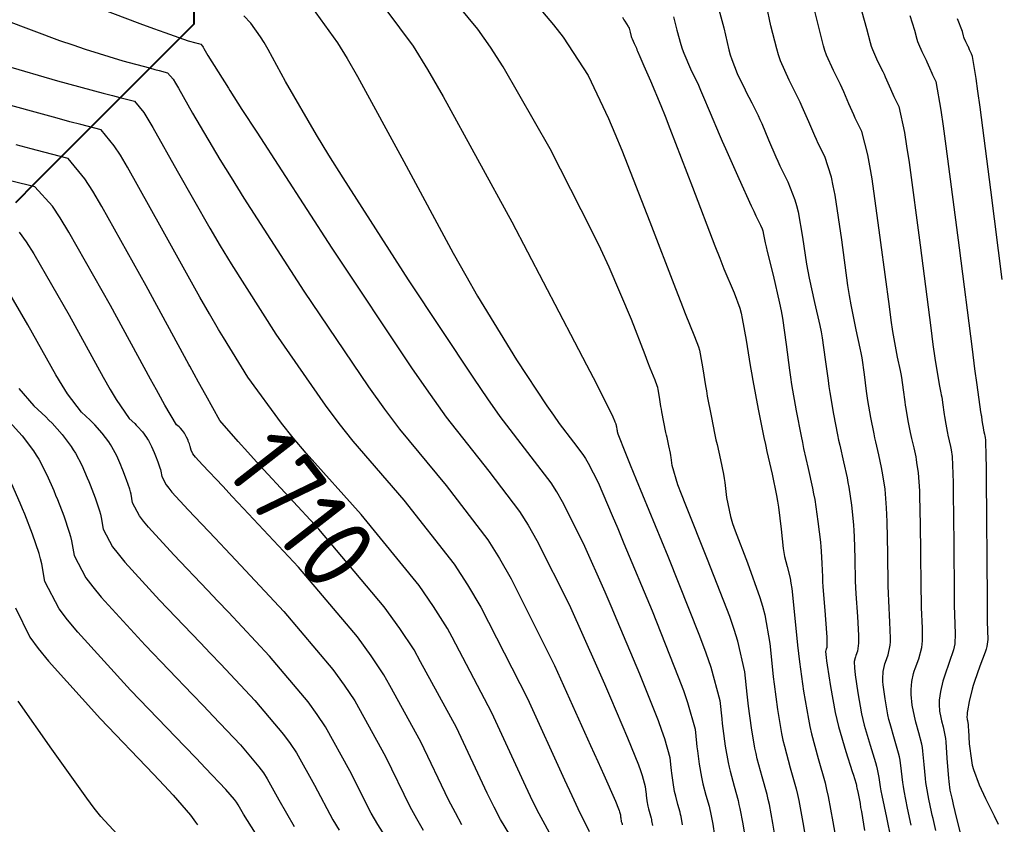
# Model space of a CAD drawing. Header units: millimetres. Extents: x 837475 to 838477, y 1189012 to 1191015.
# Drawn here: x 837890.2 to 837939.46, y 1189120.09 to 1189160.67 of the extents above; entities that cross this region are included whole.
import ezdxf

# ---------------------------------------------------------------- set-up
doc = ezdxf.new("R2010")
doc.units = ezdxf.units.MM
doc.header["$LTSCALE"] = 0.3
for name, color, linetype, lineweight, true_color in [('COTAS 10', 7, 'Continuous', 9, 0x6e3e2d), ('COTAS INT', 7, 'Continuous', 5, 0x9fa19f), ('Escorrentias', 7, 'Continuous', 25, 0x00a8ad)]:
    doc.layers.add(name, color=color, linetype=linetype, lineweight=lineweight, true_color=true_color)
doc.styles.get("Standard").update_dxf_attribs({"font": 'isocp2.shx', "bigfont": '@extfont2.shx'})

msp = doc.modelspace()

# ---------------------------------------------------------------- linework, layer by layer
at = {"layer": 'COTAS 10'}
for points in [[(837932.676, 1189161.055), (837932.912, 1189160.216), (837933.086, 1189159.52), (837933.144, 1189159.34), (837933.206, 1189159.166), (837933.463, 1189158.583), (837933.725, 1189158.059), (837933.79, 1189157.922), (837933.852, 1189157.788), (837934.048, 1189157.336), (837934.228, 1189156.914), (837934.28, 1189156.8), (837934.332, 1189156.687), (837934.528, 1189156.29), (837934.816, 1189154.982), (837934.926, 1189154.294), (837935.05, 1189153.465), (837935.606, 1189149.299), (837936.143, 1189145.126), (837936.255, 1189144.293), (837936.35, 1189143.601), (837936.561, 1189142.267), (837936.655, 1189141.856), (837936.677, 1189141.745), (837936.696, 1189141.636), (837936.751, 1189141.252), (837936.8, 1189140.874), (837936.815, 1189140.768), (837936.832, 1189140.662), (837936.898, 1189140.274), (837936.97, 1189139.905), (837936.989, 1189139.812), (837937.009, 1189139.722), (837937.077, 1189139.426), (837937.14, 1189139.141), (837937.156, 1189139.058), (837937.171, 1189138.973), (837937.219, 1189138.648), (837937.258, 1189137.769), (837937.267, 1189137.334), (837937.276, 1189136.815), (837937.3, 1189134.252), (837937.324, 1189131.665), (837937.331, 1189131.132), (837937.34, 1189130.679), (837937.374, 1189129.704), (837937.352, 1189129.206), (837937.325, 1189129.053), (837937.288, 1189128.893), (837937.081, 1189128.261), (837936.85, 1189127.626), (837936.799, 1189127.465), (837936.753, 1189127.31), (837936.634, 1189126.801), (837936.577, 1189126.362), (837936.57, 1189126.252), (837936.567, 1189126.145), (837936.59, 1189125.8), (837936.648, 1189125.488), (837936.667, 1189125.403), (837936.688, 1189125.319), (837936.775, 1189125.02), (837936.862, 1189124.596), (837936.883, 1189124.433), (837936.903, 1189124.251), (837936.963, 1189123.429), (837937.016, 1189122.604), (837937.032, 1189122.42), (837937.049, 1189122.255), (837937.112, 1189121.822), (837937.204, 1189121.415), (837937.238, 1189121.267), (837937.276, 1189121.104), (837937.448, 1189120.39), (837937.64, 1189119.595)], [(837923.632, 1189120.072), (837923.554, 1189120.486), (837923.529, 1189120.599), (837923.502, 1189120.711), (837923.392, 1189121.105), (837923.282, 1189121.511), (837923.255, 1189121.629), (837923.23, 1189121.749), (837923.151, 1189122.206), (837923.087, 1189122.685), (837923.07, 1189122.82), (837923.055, 1189122.956), (837923.004, 1189123.454), (837922.741, 1189124.406), (837922.592, 1189124.828), (837922.409, 1189125.319), (837921.473, 1189127.664), (837920.336, 1189130.373), (837920.027, 1189131.094), (837919.721, 1189131.802), (837918.635, 1189134.251), (837917.58, 1189136.362), (837917.293, 1189136.856), (837917.008, 1189137.312), (837915.996, 1189138.635), (837914.439, 1189140.653), (837913.811, 1189141.548), (837913.097, 1189142.588), (837909.805, 1189147.556), (837906.513, 1189152.689), (837905.798, 1189153.833), (837905.169, 1189154.857), (837903.61, 1189157.556), (837902.731, 1189159.171), (837902.531, 1189159.513), (837902.35, 1189159.808), (837901.851, 1189160.495), (837901.507, 1189160.853)], [(837920.595, 1189160.788), (837920.671, 1189160.657), (837920.717, 1189160.587), (837920.807, 1189160.465), (837920.891, 1189160.327), (837920.91, 1189160.283), (837920.929, 1189160.235), (837920.981, 1189160.043), (837921.038, 1189159.827), (837921.059, 1189159.765), (837921.082, 1189159.703), (837921.183, 1189159.47), (837921.298, 1189159.225), (837921.329, 1189159.155), (837921.36, 1189159.084), (837921.473, 1189158.817), (837921.623, 1189158.462), (837921.679, 1189158.334), (837921.741, 1189158.194), (837922.016, 1189157.584), (837922.531, 1189156.34), (837922.744, 1189155.8), (837922.988, 1189155.176), (837924.123, 1189152.217), (837925.258, 1189149.265), (837925.502, 1189148.645), (837925.714, 1189148.11), (837926.226, 1189146.893), (837926.51, 1189146.126), (837926.579, 1189145.875), (837926.643, 1189145.608), (837926.842, 1189144.506), (837927.038, 1189143.237), (837927.101, 1189142.865), (837927.169, 1189142.483), (837927.443, 1189141.03), (837927.733, 1189139.607), (837927.81, 1189139.245), (837927.885, 1189138.896), (837928.146, 1189137.752), (837928.368, 1189136.686), (837928.419, 1189136.386), (837928.465, 1189136.085), (837928.594, 1189134.98), (837928.703, 1189134.013), (837928.736, 1189133.798), (837928.771, 1189133.605), (837928.908, 1189133.102), (837929.054, 1189132.512), (837929.093, 1189132.266), (837929.133, 1189131.984), (837929.276, 1189130.664), (837929.432, 1189129.127), (837929.48, 1189128.708), (837929.531, 1189128.292), (837929.73, 1189126.812), (837929.973, 1189125.401), (837930.052, 1189125.029), (837930.135, 1189124.664), (837930.474, 1189123.413), (837930.813, 1189122.194), (837930.895, 1189121.849), (837930.973, 1189121.502), (837931.213, 1189120.222), (837931.427, 1189118.982)], [(837915.336, 1189118.877), (837914.45, 1189120.349), (837914.129, 1189120.965), (837913.775, 1189121.673), (837912.224, 1189124.985), (837910.413, 1189128.299), (837910.087, 1189128.894), (837909.364, 1189129.978), (837908.583, 1189131.063), (837905.289, 1189134.985), (837902.294, 1189138.215), (837901.702, 1189138.863), (837901.212, 1189139.404), (837900.303, 1189140.466), (837899.588, 1189141.729), (837899.222, 1189142.396), (837898.782, 1189143.201), (837898.736, 1189143.286), (837896.583, 1189147.252), (837894.35, 1189151.248), (837893.889, 1189152.017), (837893.495, 1189152.64), (837892.641, 1189153.674), (837891.413, 1189153.983), (837890.785, 1189154.15), (837890.031, 1189154.352)], [(837889.674, 1189140.413), (837890.327, 1189139.682), (837890.894, 1189138.93), (837891.032, 1189138.719), (837891.163, 1189138.506), (837891.57, 1189137.725), (837891.919, 1189136.926), (837892.013, 1189136.701), (837892.106, 1189136.474), (837892.432, 1189135.645), (837892.704, 1189134.829), (837892.763, 1189134.612), (837892.815, 1189134.399), (837892.942, 1189133.66), (837893.54, 1189132.531), (837893.889, 1189132.073), (837894.317, 1189131.551), (837896.522, 1189129.14), (837898.918, 1189126.649), (837899.465, 1189126.077), (837899.961, 1189125.556), (837901.336, 1189124.102), (837902.27, 1189122.996), (837902.489, 1189122.695), (837902.69, 1189122.396), (837903.275, 1189121.336), (837904.04, 1189119.992)]]:
    msp.add_lwpolyline(points, dxfattribs=at)
at = {"layer": 'COTAS INT'}
for points in [[(837928.336, 1189119.257), (837928.18, 1189120.162), (837928.005, 1189121.096), (837927.949, 1189121.349), (837927.888, 1189121.601), (837927.642, 1189122.49), (837927.394, 1189123.403), (837927.333, 1189123.669), (837927.276, 1189123.941), (837927.098, 1189124.97), (837926.953, 1189126.049), (837926.916, 1189126.353), (837926.881, 1189126.659), (837926.767, 1189127.78), (837926.417, 1189129.34), (837926.232, 1189129.922), (837926.01, 1189130.569), (837924.892, 1189133.451), (837923.787, 1189136.189), (837923.573, 1189136.746), (837923.399, 1189137.216), (837923.103, 1189138.188), (837923.056, 1189138.586), (837923.039, 1189138.695), (837923.021, 1189138.804), (837922.941, 1189139.189), (837922.847, 1189139.602), (837922.819, 1189139.727), (837922.792, 1189139.858), (837922.687, 1189140.372), (837922.588, 1189140.896), (837922.564, 1189141.034), (837922.541, 1189141.169), (837922.47, 1189141.627), (837922.398, 1189142.025), (837922.375, 1189142.121), (837922.35, 1189142.212), (837922.248, 1189142.488), (837921.996, 1189143.104), (837921.877, 1189143.408), (837921.737, 1189143.77), (837921.052, 1189145.558), (837919.921, 1189148.195), (837919.5, 1189149.092), (837919.031, 1189150.061), (837916.946, 1189154.162), (837914.584, 1189158.291), (837913.94, 1189159.278), (837913.301, 1189160.196), (837911.03, 1189162.948)], [(837907.97, 1189162.13), (837910.037, 1189159.329), (837910.767, 1189158.152), (837911.565, 1189156.802), (837915.019, 1189150.479), (837918.175, 1189144.433), (837918.785, 1189143.258), (837919.281, 1189142.3), (837920.121, 1189140.639), (837920.2, 1189140.434), (837920.216, 1189140.392), (837920.23, 1189140.357), (837920.259, 1189140.286), (837920.27, 1189140.254), (837920.273, 1189140.244), (837920.276, 1189140.233), (837920.284, 1189140.187), (837920.292, 1189140.134), (837920.295, 1189140.119), (837920.298, 1189140.103), (837920.309, 1189140.043), (837920.321, 1189139.984), (837920.324, 1189139.969), (837920.328, 1189139.954), (837920.338, 1189139.907), (837920.348, 1189139.862), (837920.35, 1189139.85), (837920.352, 1189139.837), (837920.357, 1189139.792), (837920.747, 1189138.818), (837920.991, 1189138.22), (837921.295, 1189137.481), (837922.884, 1189133.625), (837924.488, 1189129.598), (837924.802, 1189128.75), (837925.059, 1189128.017), (837925.513, 1189126.338), (837925.606, 1189125.424), (837925.634, 1189125.175), (837925.664, 1189124.928), (837925.783, 1189124.048), (837925.927, 1189123.21), (837925.974, 1189122.989), (837926.023, 1189122.772), (837926.225, 1189122.029), (837926.426, 1189121.304), (837926.475, 1189121.099), (837926.521, 1189120.893), (837926.664, 1189120.132), (837926.791, 1189119.395)], [(837892.876, 1189161.772), (837896.26, 1189160.483), (837896.946, 1189160.226), (837897.523, 1189160.013), (837898.698, 1189159.603), (837899.079, 1189159.499), (837899.155, 1189159.479), (837899.218, 1189159.462), (837899.339, 1189159.431), (837899.415, 1189159.339), (837899.451, 1189159.283), (837899.492, 1189159.213), (837899.693, 1189158.854), (837900.724, 1189157.216), (837900.799, 1189157.095), (837901.411, 1189156.143), (837902.155, 1189154.989), (837905.949, 1189149.143), (837909.996, 1189143.063), (837910.9, 1189141.762), (837911.71, 1189140.626), (837913.854, 1189137.905), (837915.407, 1189135.875), (837915.845, 1189135.175), (837916.286, 1189134.416), (837917.905, 1189131.176), (837919.356, 1189127.939), (837919.691, 1189127.181), (837919.996, 1189126.483), (837920.858, 1189124.464), (837921.403, 1189123.098), (837921.51, 1189122.812), (837921.597, 1189122.566), (837921.75, 1189122.012), (837921.779, 1189121.722), (837921.788, 1189121.643), (837921.798, 1189121.564), (837921.835, 1189121.285), (837921.881, 1189121.019), (837921.896, 1189120.949), (837921.912, 1189120.88), (837921.976, 1189120.644), (837922.04, 1189120.414), (837922.055, 1189120.349), (837922.07, 1189120.283), (837922.115, 1189120.042)], [(837904.911, 1189161.313), (837906.233, 1189159.492), (837906.715, 1189158.707), (837907.245, 1189157.801), (837909.577, 1189153.515), (837912.065, 1189148.892), (837912.693, 1189147.773), (837913.296, 1189146.723), (837915.257, 1189143.515), (837916.788, 1189141.204), (837917.121, 1189140.72), (837917.413, 1189140.304), (837918.137, 1189139.365), (837918.608, 1189138.75), (837918.74, 1189138.537), (837918.874, 1189138.307), (837919.365, 1189137.325), (837920.085, 1189135.665), (837920.363, 1189135.007), (837920.675, 1189134.264), (837922.088, 1189130.864), (837923.415, 1189127.539), (837923.674, 1189126.844), (837923.886, 1189126.245), (837924.259, 1189124.896), (837924.33, 1189124.19), (837924.352, 1189123.998), (837924.375, 1189123.807), (837924.467, 1189123.127), (837924.579, 1189122.48), (837924.615, 1189122.309), (837924.653, 1189122.141), (837924.809, 1189121.567), (837924.964, 1189121.007), (837925.002, 1189120.849), (837925.038, 1189120.689), (837925.148, 1189120.102), (837925.246, 1189119.532)], [(837916.565, 1189161.064), (837917.113, 1189160.403), (837917.602, 1189159.78), (837918.873, 1189157.845), (837919.887, 1189155.689), (837920.214, 1189154.926), (837920.561, 1189154.091), (837921.983, 1189150.477), (837923.274, 1189147.106), (837923.538, 1189146.424), (837923.762, 1189145.851), (837924.237, 1189144.691), (837924.43, 1189144.169), (837924.477, 1189143.998), (837924.521, 1189143.816), (837924.656, 1189143.066), (837924.79, 1189142.203), (837924.833, 1189141.949), (837924.878, 1189141.69), (837925.065, 1189140.701), (837925.262, 1189139.733), (837925.315, 1189139.486), (837925.366, 1189139.249), (837925.543, 1189138.47), (837925.694, 1189137.745), (837925.729, 1189137.541), (837925.76, 1189137.336), (837925.848, 1189136.584), (837926.051, 1189135.614), (837926.155, 1189135.272), (837926.279, 1189134.897), (837926.9, 1189133.276), (837927.532, 1189131.541), (837927.663, 1189131.094), (837927.775, 1189130.662), (837928.022, 1189129.222), (837928.157, 1189127.893), (837928.198, 1189127.53), (837928.242, 1189127.17), (837928.414, 1189125.891), (837928.625, 1189124.671), (837928.693, 1189124.349), (837928.764, 1189124.034), (837929.058, 1189122.952), (837929.351, 1189121.897), (837929.422, 1189121.599), (837929.489, 1189121.299), (837929.697, 1189120.192), (837929.881, 1189119.119)], [(837925.404, 1189161.37), (837925.709, 1189160.249), (837925.962, 1189159.152), (837926.034, 1189158.893), (837926.107, 1189158.653), (837926.38, 1189157.951), (837926.665, 1189157.374), (837926.745, 1189157.214), (837926.826, 1189157.053), (837927.125, 1189156.469), (837927.438, 1189155.828), (837927.528, 1189155.631), (837927.62, 1189155.425), (837927.964, 1189154.612), (837928.328, 1189153.759), (837928.433, 1189153.529), (837928.539, 1189153.301), (837928.936, 1189152.498), (837929.298, 1189151.591), (837929.382, 1189151.298), (837929.459, 1189150.986), (837929.681, 1189149.705), (837929.882, 1189148.347), (837929.946, 1189147.985), (837930.014, 1189147.63), (837930.29, 1189146.402), (837930.555, 1189145.241), (837930.616, 1189144.928), (837930.671, 1189144.619), (837930.827, 1189143.535), (837930.964, 1189142.468), (837931.007, 1189142.169), (837931.054, 1189141.869), (837931.242, 1189140.772), (837931.444, 1189139.733), (837931.499, 1189139.469), (837931.553, 1189139.214), (837931.747, 1189138.38), (837931.924, 1189137.575), (837931.968, 1189137.34), (837932.011, 1189137.099), (837932.148, 1189136.183), (837932.248, 1189135.192), (837932.268, 1189134.904), (837932.285, 1189134.611), (837932.315, 1189133.501), (837932.339, 1189132.354), (837932.352, 1189132.037), (837932.367, 1189131.721), (837932.444, 1189130.581), (837932.502, 1189129.619), (837932.505, 1189129.415), (837932.502, 1189129.239), (837932.445, 1189128.826), (837932.365, 1189128.604), (837932.347, 1189128.547), (837932.331, 1189128.493), (837932.289, 1189128.315), (837932.298, 1189127.973), (837932.314, 1189127.815), (837932.335, 1189127.63), (837932.461, 1189126.735), (837932.658, 1189125.675), (837932.723, 1189125.387), (837932.794, 1189125.1), (837933.089, 1189124.082), (837933.356, 1189123.224), (837933.408, 1189123.037), (837933.45, 1189122.873), (837933.526, 1189122.466), (837933.593, 1189121.997), (837933.63, 1189121.795), (837933.675, 1189121.56), (837933.905, 1189120.45), (837934.139, 1189119.366)], [(837935.161, 1189120.049), (837934.974, 1189120.907), (837934.8, 1189121.792), (837934.764, 1189122.003), (837934.734, 1189122.2), (837934.671, 1189122.787), (837934.601, 1189123.332), (837934.566, 1189123.502), (837934.525, 1189123.681), (837934.318, 1189124.395), (837934.092, 1189125.173), (837934.038, 1189125.392), (837933.988, 1189125.613), (837933.838, 1189126.423), (837933.746, 1189127.135), (837933.732, 1189127.294), (837933.724, 1189127.436), (837933.737, 1189127.81), (837933.805, 1189128.099), (837933.831, 1189128.187), (837933.86, 1189128.278), (837933.991, 1189128.638), (837934.098, 1189129.124), (837934.111, 1189129.295), (837934.119, 1189129.482), (837934.088, 1189130.289), (837934.025, 1189131.374), (837934.012, 1189131.736), (837934.001, 1189132.124), (837933.977, 1189133.751), (837933.948, 1189135.346), (837933.935, 1189135.714), (837933.918, 1189136.051), (837933.838, 1189137.004), (837933.731, 1189137.723), (837933.697, 1189137.912), (837933.663, 1189138.097), (837933.523, 1189138.728), (837933.372, 1189139.383), (837933.329, 1189139.583), (837933.286, 1189139.79), (837933.127, 1189140.606), (837932.98, 1189141.466), (837932.943, 1189141.702), (837932.909, 1189141.936), (837932.802, 1189142.774), (837932.68, 1189143.625), (837932.636, 1189143.867), (837932.588, 1189144.112), (837932.381, 1189145.024), (837932.126, 1189146.287), (837932.049, 1189146.755), (837931.969, 1189147.273), (837931.656, 1189149.57), (837931.323, 1189151.812), (837931.23, 1189152.297), (837931.137, 1189152.721), (837930.8, 1189153.762), (837930.47, 1189154.43), (837930.382, 1189154.619), (837930.295, 1189154.811), (837929.992, 1189155.52), (837929.662, 1189156.281), (837929.558, 1189156.505), (837929.448, 1189156.736), (837929.008, 1189157.617), (837928.576, 1189158.598), (837928.472, 1189158.891), (837928.375, 1189159.193), (837928.082, 1189160.363), (837927.856, 1189161.407)], [(837936.4, 1189119.796), (837936.26, 1189120.392), (837936.221, 1189120.561), (837936.182, 1189120.732), (837936.043, 1189121.364), (837935.924, 1189122.024), (837935.898, 1189122.211), (837935.875, 1189122.402), (837935.817, 1189123.108), (837935.752, 1189123.792), (837935.725, 1189123.968), (837935.693, 1189124.138), (837935.546, 1189124.707), (837935.39, 1189125.246), (837935.352, 1189125.398), (837935.318, 1189125.551), (837935.214, 1189126.112), (837935.157, 1189126.64), (837935.151, 1189126.773), (837935.151, 1189126.899), (837935.186, 1189127.306), (837935.279, 1189127.704), (837935.315, 1189127.826), (837935.355, 1189127.952), (837935.536, 1189128.449), (837935.693, 1189129.008), (837935.718, 1189129.174), (837935.735, 1189129.344), (837935.731, 1189129.997), (837935.682, 1189131.026), (837935.672, 1189131.434), (837935.662, 1189131.894), (837935.639, 1189134.001), (837935.612, 1189136.081), (837935.601, 1189136.524), (837935.588, 1189136.91), (837935.529, 1189137.826), (837935.451, 1189138.348), (837935.427, 1189138.485), (837935.401, 1189138.619), (837935.3, 1189139.077), (837935.19, 1189139.553), (837935.159, 1189139.697), (837935.128, 1189139.848), (837935.013, 1189140.44), (837934.906, 1189141.064), (837934.879, 1189141.235), (837934.854, 1189141.405), (837934.777, 1189142.013), (837934.688, 1189142.63), (837934.656, 1189142.806), (837934.622, 1189142.984), (837934.471, 1189143.646), (837934.238, 1189144.944), (837934.152, 1189145.524), (837934.056, 1189146.199), (837933.631, 1189149.434), (837933.186, 1189152.639), (837933.078, 1189153.295), (837932.977, 1189153.852), (837932.664, 1189155.026), (837932.401, 1189155.559), (837932.331, 1189155.71), (837932.261, 1189155.862), (837932.02, 1189156.428), (837931.757, 1189157.035), (837931.674, 1189157.214), (837931.587, 1189157.397), (837931.235, 1189158.1), (837930.891, 1189158.882), (837930.808, 1189159.116), (837930.731, 1189159.357), (837930.497, 1189160.29), (837930.266, 1189161.231)], [(837889.494, 1189160.635), (837892.217, 1189159.625), (837892.878, 1189159.394), (837893.499, 1189159.183), (837895.403, 1189158.598), (837896.748, 1189158.232), (837897.015, 1189158.16), (837897.238, 1189158.1), (837897.664, 1189157.992), (837897.935, 1189157.664), (837898.06, 1189157.466), (837898.207, 1189157.222), (837898.915, 1189155.954), (837900.294, 1189153.621), (837900.863, 1189152.706), (837901.513, 1189151.674), (837904.538, 1189146.974), (837907.8, 1189142.148), (837908.6, 1189141.037), (837909.356, 1189140.024), (837911.713, 1189137.175), (837913.807, 1189134.438), (837914.397, 1189133.494), (837914.992, 1189132.47), (837917.175, 1189128.101), (837918.992, 1189124.075), (837919.355, 1189123.267), (837919.657, 1189122.593), (837920.243, 1189121.264), (837920.397, 1189120.877), (837920.427, 1189120.796), (837920.452, 1189120.727), (837920.495, 1189120.57), (837920.504, 1189120.488), (837920.506, 1189120.465), (837920.509, 1189120.443), (837920.52, 1189120.364), (837920.533, 1189120.289), (837920.541, 1189120.249), (837920.559, 1189120.182), (837920.578, 1189120.117), (837920.582, 1189120.099), (837920.586, 1189120.08)], [(837923.166, 1189160.803), (837923.345, 1189160.146), (837923.538, 1189159.41), (837923.609, 1189159.2), (837923.688, 1189158.987), (837924.033, 1189158.193), (837924.425, 1189157.358), (837924.532, 1189157.119), (837924.639, 1189156.876), (837925.021, 1189155.967), (837925.473, 1189154.893), (837925.624, 1189154.545), (837925.787, 1189154.176), (837926.467, 1189152.659), (837927.093, 1189151.288), (837927.22, 1189151.011), (837927.328, 1189150.777), (837927.554, 1189150.301), (837927.637, 1189150.116), (837927.655, 1189150.066), (837927.67, 1189150.016), (837927.706, 1189149.841), (837927.795, 1189149.42), (837927.844, 1189149.216), (837927.902, 1189148.974), (837928.2, 1189147.78), (837928.522, 1189146.369), (837928.596, 1189145.989), (837928.663, 1189145.613), (837928.852, 1189144.297), (837929.018, 1189142.999), (837929.071, 1189142.636), (837929.128, 1189142.271), (837929.356, 1189140.939), (837929.602, 1189139.676), (837929.669, 1189139.354), (837929.735, 1189139.045), (837929.97, 1189138.031), (837930.185, 1189137.053), (837930.239, 1189136.767), (837930.291, 1189136.474), (837930.457, 1189135.361), (837930.579, 1189134.333), (837930.602, 1189134.095), (837930.621, 1189133.876), (837930.653, 1189133.25), (837930.678, 1189132.584), (837930.692, 1189132.339), (837930.71, 1189132.069), (837930.801, 1189130.873), (837930.885, 1189129.757), (837930.898, 1189129.536), (837930.907, 1189129.354), (837930.9, 1189129.014), (837930.87, 1189128.93), (837930.863, 1189128.908), (837930.857, 1189128.887), (837930.841, 1189128.82), (837930.872, 1189128.51), (837930.895, 1189128.337), (837930.925, 1189128.125), (837931.085, 1189127.047), (837931.328, 1189125.738), (837931.409, 1189125.381), (837931.496, 1189125.027), (837931.861, 1189123.77), (837932.187, 1189122.766), (837932.249, 1189122.572), (837932.3, 1189122.414), (837932.38, 1189122.145), (837932.397, 1189122.049), (837932.406, 1189122), (837932.418, 1189121.942), (837932.48, 1189121.649), (837932.577, 1189121.145), (837932.61, 1189120.954), (837932.647, 1189120.74), (837932.805, 1189119.781)], [(837935.085, 1189160.879), (837935.327, 1189160.142), (837935.442, 1189159.684), (837935.48, 1189159.565), (837935.521, 1189159.45), (837935.69, 1189159.066), (837935.863, 1189158.72), (837935.906, 1189158.63), (837935.946, 1189158.542), (837936.076, 1189158.243), (837936.195, 1189157.965), (837936.229, 1189157.89), (837936.263, 1189157.816), (837936.393, 1189157.554), (837936.656, 1189156.112), (837936.774, 1189155.293), (837936.913, 1189154.292), (837937.58, 1189149.163), (837938.23, 1189144.052), (837938.357, 1189143.063), (837938.462, 1189142.258), (837938.652, 1189140.889), (837938.688, 1189140.728), (837938.697, 1189140.684), (837938.705, 1189140.641), (837938.726, 1189140.491), (837938.745, 1189140.343), (837938.751, 1189140.301), (837938.758, 1189140.259), (837938.784, 1189140.107), (837938.812, 1189139.963), (837938.82, 1189139.926), (837938.827, 1189139.891), (837938.854, 1189139.775), (837938.879, 1189139.663), (837938.885, 1189139.631), (837938.891, 1189139.597), (837938.91, 1189139.47), (837938.928, 1189138.628), (837938.934, 1189138.144), (837938.94, 1189137.55), (837938.985, 1189131.435), (837938.991, 1189130.83), (837938.997, 1189130.331), (837939.017, 1189129.412), (837938.968, 1189129.068), (837938.931, 1189128.932), (837938.884, 1189128.778), (837938.626, 1189128.073), (837938.345, 1189127.301), (837938.283, 1189127.104), (837938.227, 1189126.915), (837938.083, 1189126.296), (837938.003, 1189125.826), (837937.989, 1189125.73), (837937.978, 1189125.65), (837937.966, 1189125.488), (837937.978, 1189125.426), (837937.981, 1189125.409), (837937.986, 1189125.392), (837938.003, 1189125.332), (837938.027, 1189125.115), (837938.036, 1189124.999), (837938.046, 1189124.859), (837938.087, 1189124.15), (837938.191, 1189123.309), (837938.24, 1189123.084), (837938.298, 1189122.864), (837938.582, 1189122.098), (837938.905, 1189121.406), (837938.988, 1189121.232), (837939.069, 1189121.066), (837939.337, 1189120.526), (837939.55, 1189120.109)], [(837939.742, 1189147.57), (837939.169, 1189152.082), (837938.634, 1189156.249), (837938.526, 1189157.055), (837938.436, 1189157.71), (837938.257, 1189158.818), (837938.194, 1189158.945), (837938.178, 1189158.981), (837938.161, 1189159.017), (837938.104, 1189159.151), (837938.041, 1189159.295), (837938.022, 1189159.338), (837938.001, 1189159.382), (837937.917, 1189159.549), (837937.836, 1189159.734), (837937.816, 1189159.79), (837937.797, 1189159.847), (837937.742, 1189160.069), (837937.495, 1189160.703)], [(837889.474, 1189158.354), (837892.107, 1189157.592), (837894.416, 1189156.964), (837894.876, 1189156.84), (837895.258, 1189156.738), (837895.99, 1189156.552), (837896.455, 1189155.99), (837896.67, 1189155.65), (837896.921, 1189155.231), (837898.138, 1189153.053), (837899.79, 1189150.148), (837900.316, 1189149.269), (837900.872, 1189148.359), (837903.126, 1189144.805), (837905.604, 1189141.234), (837906.301, 1189140.313), (837907.002, 1189139.421), (837909.572, 1189136.445), (837912.109, 1189133.218), (837912.789, 1189132.168), (837913.46, 1189131.05), (837915.804, 1189126.445), (837917.67, 1189122.346), (837918.039, 1189121.546), (837918.345, 1189120.892), (837918.917, 1189119.739)], [(837917.126, 1189119.308), (837916.397, 1189120.62), (837916.084, 1189121.256), (837915.722, 1189122.01), (837914.014, 1189125.715), (837912.003, 1189129.538), (837911.774, 1189129.972), (837911.076, 1189131.073), (837910.346, 1189132.14), (837907.43, 1189135.715), (837904.648, 1189138.818), (837904.001, 1189139.588), (837903.408, 1189140.319), (837901.715, 1189142.636), (837900.478, 1189144.643), (837900.23, 1189145.044), (837899.769, 1189145.833), (837899.286, 1189146.674), (837897.36, 1189150.153), (837895.636, 1189153.239), (837895.279, 1189153.834), (837894.975, 1189154.315), (837894.315, 1189155.113), (837893.278, 1189155.377), (837892.736, 1189155.521), (837892.085, 1189155.696), (837888.812, 1189156.587)], [(837912.503, 1189120.077), (837912.174, 1189120.675), (837911.828, 1189121.337), (837910.435, 1189124.255), (837908.869, 1189127.096), (837908.571, 1189127.635), (837907.928, 1189128.587), (837907.231, 1189129.546), (837904.255, 1189133.069), (837901.488, 1189136.03), (837900.921, 1189136.635), (837900.441, 1189137.147), (837899.429, 1189138.218), (837899.068, 1189138.614), (837898.997, 1189138.7), (837898.94, 1189138.775), (837898.842, 1189138.96), (837898.821, 1189139.081), (837898.813, 1189139.116), (837898.803, 1189139.152), (837898.758, 1189139.285), (837898.705, 1189139.422), (837898.69, 1189139.459), (837898.674, 1189139.496), (837898.617, 1189139.627), (837898.55, 1189139.755), (837898.529, 1189139.79), (837898.506, 1189139.825), (837898.413, 1189139.948), (837898.306, 1189140.068), (837898.241, 1189140.133), (837898.115, 1189140.247), (837897.524, 1189141.236), (837897.197, 1189141.82), (837897.094, 1189142.007), (837896.8, 1189142.538), (837894.779, 1189146.25), (837892.685, 1189149.959), (837892.242, 1189150.676), (837891.858, 1189151.257), (837890.966, 1189152.234), (837889.811, 1189152.518)], [(837890.178, 1189149.953), (837890.524, 1189149.464), (837890.915, 1189148.863), (837892.694, 1189145.768), (837894.414, 1189142.645), (837894.768, 1189142.028), (837895.069, 1189141.517), (837895.715, 1189140.562), (837896.001, 1189140.302), (837896.075, 1189140.228), (837896.148, 1189140.154), (837896.392, 1189139.881), (837896.603, 1189139.601), (837896.655, 1189139.522), (837896.704, 1189139.443), (837896.855, 1189139.152), (837896.986, 1189138.853), (837897.021, 1189138.769), (837897.055, 1189138.685), (837897.177, 1189138.375), (837897.278, 1189138.071), (837897.3, 1189137.99), (837897.32, 1189137.911), (837897.367, 1189137.635), (837897.59, 1189137.214), (837897.72, 1189137.043), (837897.88, 1189136.848), (837898.703, 1189135.949), (837900.06, 1189134.522), (837900.557, 1189133.996), (837901.106, 1189133.412), (837903.526, 1189130.827), (837905.99, 1189127.908), (837906.568, 1189127.114), (837907.1, 1189126.325), (837908.645, 1189123.526), (837909.881, 1189121.001), (837910.219, 1189120.385), (837910.555, 1189119.805)], [(837908.608, 1189119.534), (837908.264, 1189120.095), (837907.934, 1189120.664), (837906.855, 1189122.796), (837905.63, 1189125.015), (837905.208, 1189125.641), (837904.75, 1189126.271), (837902.796, 1189128.585), (837900.725, 1189130.793), (837900.193, 1189131.356), (837899.679, 1189131.898), (837897.976, 1189133.679), (837896.692, 1189135.083), (837896.443, 1189135.386), (837896.24, 1189135.653), (837895.892, 1189136.31), (837895.818, 1189136.74), (837895.788, 1189136.864), (837895.754, 1189136.991), (837895.595, 1189137.465), (837895.405, 1189137.948), (837895.351, 1189138.08), (837895.297, 1189138.211), (837895.094, 1189138.676), (837894.857, 1189139.131), (837894.781, 1189139.254), (837894.7, 1189139.377), (837894.37, 1189139.815), (837893.99, 1189140.24), (837893.877, 1189140.356), (837893.761, 1189140.471), (837893.314, 1189140.877), (837892.614, 1189141.797), (837892.339, 1189142.235), (837892.028, 1189142.753), (837890.609, 1189145.286), (837889.146, 1189147.767)], [(837890.16, 1189142.077), (837890.913, 1189141.192), (837891.52, 1189140.64), (837891.678, 1189140.484), (837891.832, 1189140.327), (837892.349, 1189139.748), (837892.797, 1189139.154), (837892.906, 1189138.987), (837893.01, 1189138.818), (837893.332, 1189138.201), (837893.608, 1189137.568), (837893.682, 1189137.39), (837893.756, 1189137.211), (837894.014, 1189136.555), (837894.229, 1189135.91), (837894.276, 1189135.738), (837894.317, 1189135.57), (837894.417, 1189134.985), (837894.89, 1189134.092), (837895.166, 1189133.73), (837895.504, 1189133.317), (837897.249, 1189131.409), (837899.298, 1189129.273), (837899.829, 1189128.716), (837900.343, 1189128.175), (837902.066, 1189126.344), (837903.51, 1189124.634), (837903.848, 1189124.168), (837904.16, 1189123.706), (837905.065, 1189122.066), (837905.987, 1189120.328), (837906.309, 1189119.804)], [(837902.092, 1189119.655), (837901.486, 1189120.606), (837901.22, 1189121.087), (837901.129, 1189121.222), (837901.029, 1189121.359), (837900.606, 1189121.861), (837899.58, 1189122.938), (837899.1, 1189123.437), (837898.537, 1189124.024), (837895.796, 1189126.87), (837893.129, 1189129.786), (837892.611, 1189130.416), (837892.19, 1189130.97), (837891.467, 1189132.334), (837891.313, 1189133.228), (837891.251, 1189133.486), (837891.18, 1189133.749), (837890.851, 1189134.734), (837890.456, 1189135.738), (837890.344, 1189136.011), (837890.23, 1189136.283), (837889.809, 1189137.25)], [(837889.992, 1189131.009), (837890.72, 1189129.535), (837891.138, 1189128.963), (837891.65, 1189128.321), (837894.284, 1189125.415), (837896.953, 1189122.622), (837897.489, 1189122.052), (837897.935, 1189121.57), (837898.812, 1189120.564), (837899.068, 1189120.206), (837899.123, 1189120.133), (837899.172, 1189120.072)], [(837895.12, 1189119.611), (837894.299, 1189120.494), (837893.964, 1189120.918), (837893.584, 1189121.42), (837891.824, 1189123.881), (837890.126, 1189126.31)]]:
    msp.add_lwpolyline(points, dxfattribs=at)
at = {"layer": 'Escorrentias'}
msp.add_polyline3d([(837898.981, 1189167.433, 0), (837898.981, 1189160.436, 0), (837897.981, 1189159.436, 0), (837896.981, 1189158.436, 0), (837895.982, 1189157.437, 0), (837894.982, 1189156.437, 0), (837893.982, 1189155.437, 0), (837892.983, 1189154.438, 0), (837891.983, 1189153.438, 0), (837890.983, 1189152.438, 0), (837889.984, 1189151.439, 0)], dxfattribs=at)

# ---------------------------------------------------------------- texts
at = {"layer": 'COTAS 10', "insert": (837900.42, 1189138.034), "char_height": 3.8, "attachment_point": 7, "rotation": 307.9275}
msp.add_mtext('1710', dxfattribs=at)

doc.saveas('drawing.dxf')
